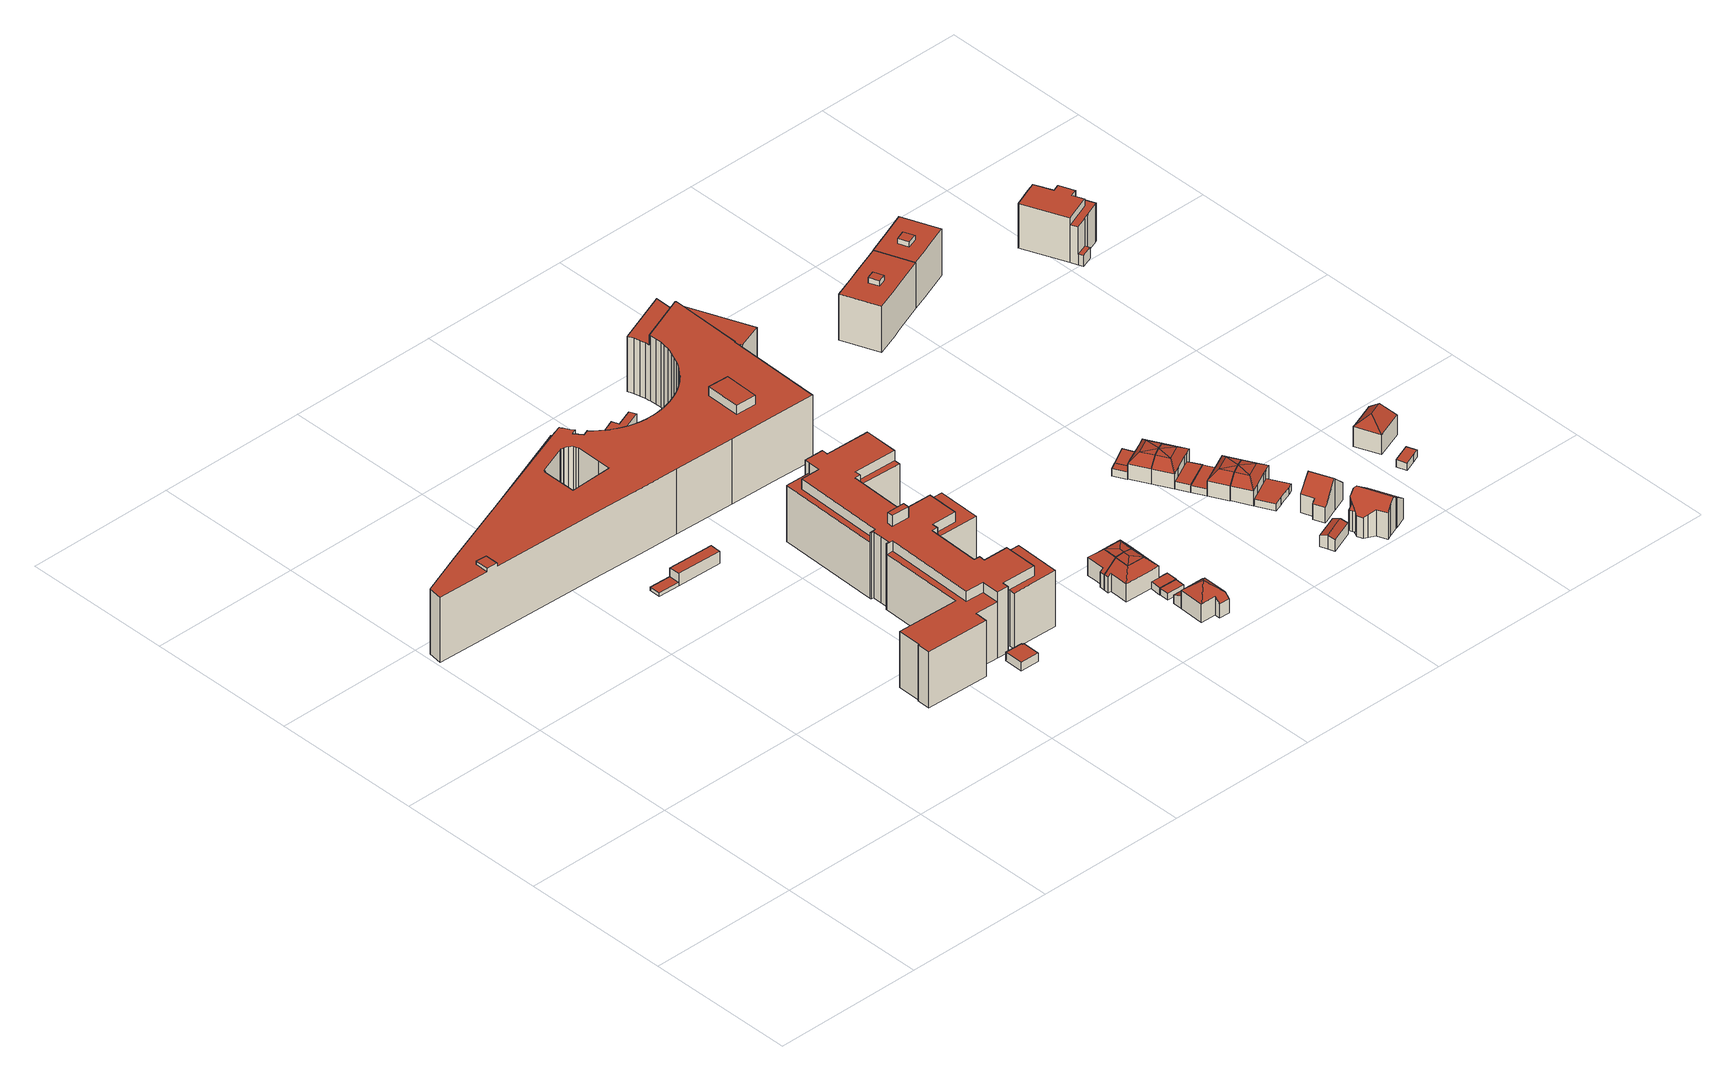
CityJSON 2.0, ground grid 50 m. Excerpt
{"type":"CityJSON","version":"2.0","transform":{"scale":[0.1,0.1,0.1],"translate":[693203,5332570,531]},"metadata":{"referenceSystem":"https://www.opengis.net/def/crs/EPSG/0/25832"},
"CityObjects":{
"building1":{"type":"Building","attributes":{"Gemeindeschluessel":"09162000","HoeheDach":"536.700","HoeheGrund":"532.480","Methode":"2000","NiedrigsteTraufeDesGebaeudes":"533.700","Geometrietyp2DReferenz":"3000","function":"31001_2000","roofType":"1000","measuredHeight":4.22,"storeysAboveGround":1},"geometry":[{"type":"MultiSurface","lod":"2","boundaries":[[[0,1,2,3]],[[4,0,3,5,6,7]],[[1,8,9,10]],[[7,11,12,4]],[[4,12,8,1,0]],[[6,10,9,11,7]],[[12,11,9,8]],[[5,13,10,6]],[[1,10,13,2]],[[3,2,13,5]]],"semantics":{"surfaces":[{"type":"WallSurface"},{"type":"GroundSurface"},{"type":"RoofSurface"}],"values":[0,1,0,0,0,0,2,0,2,0]}}]},
"building2":{"type":"Building","attributes":{"Gemeindeschluessel":"09162000","HoeheDach":"535.459","HoeheGrund":"532.620","Methode":"1000","NiedrigsteTraufeDesGebaeudes":"535.459","Geometrietyp2DReferenz":"3000","function":"31001_2000","roofType":"1000","measuredHeight":2.84,"storeysAboveGround":1},"geometry":[{"type":"MultiSurface","lod":"2","boundaries":[[[14,15,16,17,18,19]],[[15,20,21,16]],[[19,22,23,14]],[[17,24,25,18]],[[14,23,20,15]],[[18,25,22,19]],[[22,25,24,21,20,23]],[[16,21,24,17]]],"semantics":{"surfaces":[{"type":"GroundSurface"},{"type":"WallSurface"},{"type":"RoofSurface"}],"values":[0,1,1,1,1,1,2,1]}}]},
"building3":{"type":"Building","attributes":{"Gemeindeschluessel":"09162000","HoeheDach":"558.116","HoeheGrund":"532.333","Methode":"2000","NiedrigsteTraufeDesGebaeudes":"532.760","Geometrietyp2DReferenz":"3000","function":"31001_9998","roofType":"1000","measuredHeight":25.78,"storeysAboveGround":6},"geometry":[{"type":"MultiSurface","lod":"2","boundaries":[[[26,27,28,29]],[[30,31,32,33]],[[34,35,36,37,38,39,40,41]],[[42,43,44,45]],[[46,47,48,49]],[[50,51,52,53]],[[54,55,56,57,58]],[[59,60,61,62]],[[31,63,64,65,66,67,68,32]],[[69,70,71,72,73,74]],[[75,76,77,78]],[[79,80,81,82]],[[83,84,85,86]],[[87,88,89,90]],[[91,92,93,94,95,96,97]],[[93,92,98,99]],[[100,101,102,103]],[[50,53,104]],[[105,106,107,108]],[[109,110,111,112]],[[113,45,44,114]],[[49,48,115,116]],[[117,118,119,120]],[[121,122,123,124]],[[125,126,60,59]],[[97,127,128,129,130,131,91]],[[132,133,47,46]],[[53,52,134,104]],[[82,81,135,136]],[[137,138,56,55]],[[139,140,80,79]],[[141,142,143,94,93,99]],[[144,145,76,75]],[[146,147,110,109]],[[90,89,148,149]],[[150,151,101,100]],[[112,111,152,153]],[[154,155,156,157]],[[108,107,151,150]],[[41,40,158,159]],[[114,44,43,160]],[[161,162,84,83]],[[163,164,155,154]],[[165,166,167,168,130,129,169]],[[170,42,45,113]],[[171,172,106,105]],[[168,173,131,130]],[[162,161,54,58,174,175,176]],[[28,27,87,90,149]],[[33,32,68,177]],[[177,68,67,178]],[[179,180,147,146]],[[156,155,164,181]],[[182,183,184,185,66,65,186]],[[187,188,140,139]],[[36,189,190,191,192,37]],[[193,194,122,121]],[[153,152,194,193]],[[78,77,126,125]],[[195,163,154,157,196,197,158,40,39,38,37,192,191,98,92,91,131,173,123,122,194,152,111,110,147,180,198,199,200,201,61,60,126,77,76,145,115,48,47,133,102,101,151,107,106,172,119,118,202,135,81,80,140,188,203,182,186,204,205,206,207,208,209],[84,162,176,210,134,52,51,211,212,73,72,71,148,89,88,56,138,85],[114,160,170,113]],[[213,74,73,212,211,214]],[[208,207,206,31,30,215,216]],[[217,142,141,218]],[[219,29,28,149,148,71,70]],[[31,206,205,63]],[[217,218,220,190,189,36,35,34,41,159,221,222,223,224,225,216,215,30,33,177,178,185,184,183,226,187,139,79,82,136,227,117,120,171,105,108,150,100,103,132,46,49,116,144,75,78,125,59,62,228,229,230,231,179,146,109,112,153,193,121,124,232,233,234,235,236,128,127,97,96,95,237],[29,219,70,69,74,213,214,238,239,240,175,174,58,57,241,26]],[[205,204,186,65,64,63]],[[175,240,239,104,134,210,176]],[[160,43,42,170]],[[178,67,66,185]],[[95,94,143,237]],[[239,238,214,211,51,50,104]],[[120,119,172,171]],[[116,115,145,144]],[[232,124,123,173,168,167,233]],[[136,135,202,227]],[[228,201,200,229]],[[236,169,129,128]],[[183,182,203,226]],[[230,199,198,231]],[[56,88,87,27,26,241,57]],[[103,102,133,132]],[[137,55,54,161,83,86]],[[235,165,169,236]],[[227,202,118,117]],[[224,223,222,221,159,158,197,196,157,156,181,195,209,225]],[[195,181,164,163]],[[231,198,180,179]],[[62,61,201,228]],[[237,143,142,217]],[[234,166,165,235]],[[233,167,166,234]],[[190,220,218,141,99,98,191]],[[229,200,199,230]],[[86,85,138,137]],[[226,203,188,187]],[[225,209,208,216]]],"semantics":{"surfaces":[{"type":"WallSurface"},{"type":"RoofSurface"},{"type":"GroundSurface"}],"values":[0,0,0,1,0,0,0,0,1,0,0,0,0,0,0,0,0,1,0,0,0,0,0,0,0,0,0,0,0,0,0,1,0,0,0,0,0,0,0,0,0,0,0,1,0,0,0,0,1,0,0,0,1,0,0,0,0,0,0,1,0,0,0,0,0,2,0,0,0,0,0,0,0,0,0,0,0,0,0,0,0,0,1,0,0,0,0,0,0,0,0,0,0,0,0,0,0]}}]},
"building4":{"type":"Building","attributes":{"Gemeindeschluessel":"09162000","HoeheDach":"558.900","HoeheGrund":"532.182","Methode":"2000","NiedrigsteTraufeDesGebaeudes":"551.700","Geometrietyp2DReferenz":"3000","function":"31001_2000","roofType":"1000","measuredHeight":26.72,"storeysAboveGround":7},"geometry":[{"type":"MultiSurface","lod":"2","boundaries":[[[242,243,244,245]],[[246,247,248,249,250,251,252,253,254,255]],[[256,257,258,259]],[[260,246,255,261]],[[262,263,264,265,266]],[[253,267,268,254]],[[269,270,271,272]],[[251,273,274,252]],[[275,276,277,278]],[[279,245,280,281]],[[282,283,284,285]],[[277,276,286,287]],[[288,289,290,291]],[[292,287,286,293]],[[245,294,295,296]],[[280,245,296,297]],[[298,299,300,301]],[[250,302,273,251]],[[280,303,304,305]],[[306,307,308,309]],[[291,290,310,311]],[[259,258,299,298]],[[312,313,314,315]],[[316,242,245,279]],[[317,318,316,279,281,319,320,321,322,323,324,325,260,261,326,327,328,329,330,331,332,333,312,315,288,291,311,334,335,262,266,336,337,338,339,340,341]],[[254,268,342,255]],[[296,295,343,297]],[[305,304,257,256]],[[272,344,345,269]],[[346,347,348,349]],[[350,351,280,305,256,259,298,301]],[[261,255,342,352,326]],[[331,353,354,332]],[[293,286,276,275]],[[335,355,263,262]],[[243,356,357,244]],[[326,352,358,359,327]],[[332,354,360,333]],[[252,274,267,253]],[[361,362,363,314]],[[325,247,246,260]],[[278,277,287,292]],[[349,348,302,250]],[[306,309,282,285,364,265]],[[328,365,366,329]],[[322,250,249,323]],[[323,249,248,324]],[[315,314,363,289,288]],[[266,265,364,336]],[[327,359,365,328]],[[339,367,368,345,340]],[[329,366,369,330]],[[265,264,307,306]],[[362,370,371,358,352,342,268,267,274,273,302,348,347,300,299,258,257,304,303,343,295,294,357,356,271,270,368,367,372,284,283,308,307,264,263,355,373,310,290,289,363],[293,275,278,292]],[[310,373,355,335,334,311]],[[281,280,351,319]],[[301,300,347,346]],[[337,285,284,372,338]],[[324,248,247,325]],[[341,344,272,317]],[[317,272,271,356,243,318]],[[321,301,250,322]],[[345,368,270,269]],[[374,371,370,375]],[[359,358,371,374]],[[318,243,242,316]],[[366,365,359,374,375,361,314,313,360,354,353,369]],[[297,343,303,280]],[[340,345,344,341]],[[250,301,346,349]],[[320,350,301,321]],[[333,360,313,312]],[[375,370,362,361]],[[309,308,283,282]],[[244,357,294,245]],[[336,364,285,337]],[[338,372,367,339]],[[319,351,350,320]],[[330,369,353,331]]],"semantics":{"surfaces":[{"type":"RoofSurface"},{"type":"WallSurface"},{"type":"GroundSurface"}],"values":[0,0,1,1,1,1,1,1,1,1,1,0,1,1,1,0,1,1,1,1,1,1,1,1,2,1,1,1,0,1,0,1,1,1,1,1,1,1,1,1,1,1,1,0,1,1,1,1,1,1,1,1,1,0,1,1,1,1,1,1,1,1,1,1,1,1,0,1,1,0,1,1,1,1,1,1,1,1,1]}}]},
"building5":{"type":"Building","attributes":{"Gemeindeschluessel":"09162000","HoeheDach":"536.000","HoeheGrund":"532.226","Methode":"2000","NiedrigsteTraufeDesGebaeudes":"536.000","Geometrietyp2DReferenz":"3000","function":"31001_2000","roofType":"1000","measuredHeight":3.77,"storeysAboveGround":1},"geometry":[{"type":"MultiSurface","lod":"2","boundaries":[[[376,377,378,379,380,381,382]],[[383,384,385,386,387,388,389]],[[385,380,379,386]],[[384,381,380,385]],[[387,378,377,388]],[[388,377,376,389]],[[389,376,382,383]],[[383,382,381,384]],[[386,379,378,387]]],"semantics":{"surfaces":[{"type":"RoofSurface"},{"type":"GroundSurface"},{"type":"WallSurface"}],"values":[0,1,2,2,2,2,2,2,2]}}]},
"building6":{"type":"Building","attributes":{"Gemeindeschluessel":"09162000","HoeheDach":"542.324","HoeheGrund":"532.620","Methode":"2000","NiedrigsteTraufeDesGebaeudes":"538.017","Geometrietyp2DReferenz":"3000","function":"31001_1000","roofType":"3200","measuredHeight":9.7,"storeysAboveGround":3},"geometry":[{"type":"MultiSurface","lod":"2","boundaries":[[[390,391,392,393]],[[394,395,396,397,391,390]],[[398,399,400,401]],[[402,403,404,405,406,407]],[[408,409,410,411]],[[412,401,400,410,409,413,405,404,414,415,416,417,393,392]],[[397,396,418,419,398,401,412,392,391]],[[413,409,408,420]],[[419,418,396,395,421,422]],[[411,410,400,399]],[[408,411,399]],[[406,405,413,420]],[[407,406,420]],[[423,424,407,420,398,419]],[[420,408,399,398]],[[425,426,402,407,424,423,419,422]],[[403,402,426,425,422,421,395,394,390,393,417,416,415,414,404]]],"semantics":{"surfaces":[{"type":"WallSurface"},{"type":"RoofSurface"},{"type":"GroundSurface"}],"values":[0,0,0,0,1,0,1,0,0,1,1,1,1,1,0,0,2]}}]},
"building7":{"type":"Building","attributes":{"Gemeindeschluessel":"09162000","HoeheDach":"542.560","HoeheGrund":"532.640","Methode":"2000","NiedrigsteTraufeDesGebaeudes":"537.449","Geometrietyp2DReferenz":"3000","function":"31001_1000","roofType":"3500","measuredHeight":9.92,"storeysAboveGround":2},"geometry":[{"type":"MultiSurface","lod":"2","boundaries":[[[427,428,429,430,431,432]],[[433,434,435,436]],[[437,438,439,440]],[[441,439,435,434,442]],[[443,444,442,445]],[[446,440,439,441]],[[436,435,439,438]],[[437,447,448,432,431,430,449,443,445,433,436,438]],[[448,450,427,432]],[[450,448,447,437,440,446]],[[434,433,445,442]],[[451,441,442,444]],[[429,428,427,450,446,441,451]],[[449,430,429,451,444,443]]],"semantics":{"surfaces":[{"type":"WallSurface"},{"type":"RoofSurface"},{"type":"GroundSurface"}],"values":[0,0,0,1,0,1,0,2,0,0,0,1,1,0]}}]},
"building8":{"type":"Building","attributes":{"Gemeindeschluessel":"09162000","HoeheDach":"542.278","HoeheGrund":"532.660","Methode":"2000","NiedrigsteTraufeDesGebaeudes":"538.006","Geometrietyp2DReferenz":"3000","function":"31001_1000","roofType":"2100","measuredHeight":9.62,"storeysAboveGround":3},"geometry":[{"type":"MultiSurface","lod":"2","boundaries":[[[452,453,454,455,456,457]],[[410,458,459,460]],[[412,401,461,454,453,452,462,392]],[[458,463,459]],[[464,392,462,465]],[[401,460,459,461]],[[405,466,467,468,413]],[[452,457,465,462]],[[469,470,467,471,472,473,455,454]],[[461,459,463,468]],[[461,468,467,470,469,454]],[[468,463,474,413]],[[474,463,458,410]],[[475,476,471,467,466,405]],[[476,475,477,478,479,480,464,465,457,456,455,473,472,471]],[[480,479,478,477,475,405,413,474,410,460,401,412,392,464]]],"semantics":{"surfaces":[{"type":"WallSurface"},{"type":"RoofSurface"},{"type":"GroundSurface"}],"values":[0,1,1,1,0,0,1,0,0,0,1,0,1,0,2,0]}}]},
"building9":{"type":"Building","attributes":{"Gemeindeschluessel":"09162000","HoeheDach":"536.888","HoeheGrund":"532.530","Methode":"2000","NiedrigsteTraufeDesGebaeudes":"535.481","Geometrietyp2DReferenz":"3000","function":"31001_2000","roofType":"2100","measuredHeight":4.36},"geometry":[{"type":"MultiSurface","lod":"2","boundaries":[[[481,482,483,484]],[[484,483,485,486]],[[487,481,484,486]],[[487,486,485,488]],[[487,488,482,481]],[[482,488,485,483]]],"semantics":{"surfaces":[{"type":"RoofSurface"},{"type":"WallSurface"},{"type":"GroundSurface"}],"values":[0,1,1,2,1,1]}}]},
"building10":{"type":"Building","attributes":{"Gemeindeschluessel":"09162000","HoeheDach":"534.924","HoeheGrund":"532.557","Methode":"2000","NiedrigsteTraufeDesGebaeudes":"534.924","Geometrietyp2DReferenz":"3000","function":"31001_2000","roofType":"1000","measuredHeight":2.37,"storeysAboveGround":1},"geometry":[{"type":"MultiSurface","lod":"2","boundaries":[[[489,490,491,492]],[[491,493,494,492]],[[494,493,495,496]],[[490,495,493,491]],[[489,496,495,490]],[[492,494,496,489]]],"semantics":{"surfaces":[{"type":"GroundSurface"},{"type":"WallSurface"},{"type":"RoofSurface"}],"values":[0,1,2,1,1,1]}}]},
"building11":{"type":"Building","attributes":{"Gemeindeschluessel":"09162000","HoeheDach":"534.990","HoeheGrund":"532.638","Methode":"2000","NiedrigsteTraufeDesGebaeudes":"534.990","Geometrietyp2DReferenz":"3000","function":"31001_2000","roofType":"1000","measuredHeight":2.35,"storeysAboveGround":1},"geometry":[{"type":"MultiSurface","lod":"2","boundaries":[[[426,497,498,499]],[[500,501,497,426]],[[502,498,497,501]],[[500,426,499,503]],[[503,502,501,500]],[[499,498,502,503]]],"semantics":{"surfaces":[{"type":"WallSurface"},{"type":"RoofSurface"},{"type":"GroundSurface"}],"values":[0,0,1,2,0,0]}}]},
"building12":{"type":"Building","attributes":{"Gemeindeschluessel":"09162000","HoeheDach":"534.900","HoeheGrund":"532.340","Methode":"2000","NiedrigsteTraufeDesGebaeudes":"534.900","Geometrietyp2DReferenz":"3000","function":"51009_1610","roofType":"1000","measuredHeight":2.56},"geometry":[{"type":"MultiSurface","lod":"2","boundaries":[[[504,505,506,507]],[[508,509,506,505]],[[510,509,508,511]],[[511,508,505,504]],[[504,507,510,511]],[[507,506,509,510]]],"semantics":{"surfaces":[{"type":"WallSurface"},{"type":"RoofSurface"},{"type":"GroundSurface"}],"values":[0,1,0,0,2,0]}}]},
"building13":{"type":"Building","attributes":{"Gemeindeschluessel":"09162000","HoeheDach":"537.220","HoeheGrund":"532.530","Methode":"2000","NiedrigsteTraufeDesGebaeudes":"536.436","Geometrietyp2DReferenz":"3000","function":"31001_2000","roofType":"3100","measuredHeight":4.69},"geometry":[{"type":"MultiSurface","lod":"2","boundaries":[[[512,513,514,515]],[[516,512,515,517]],[[513,518,519,520,521,514]],[[522,523,512,516]],[[522,516,517,521,520,519,524]],[[524,525,523,522]],[[519,518,525,524]],[[523,525,518,513,512]],[[517,515,514,521]]],"semantics":{"surfaces":[{"type":"RoofSurface"},{"type":"WallSurface"},{"type":"GroundSurface"}],"values":[0,1,1,1,2,1,1,0,1]}}]},
"building14":{"type":"Building","attributes":{"Gemeindeschluessel":"09162000","HoeheDach":"534.882","HoeheGrund":"532.330","Methode":"1000","NiedrigsteTraufeDesGebaeudes":"534.882","Geometrietyp2DReferenz":"3000","function":"31001_2000","roofType":"1000","measuredHeight":2.55},"geometry":[{"type":"MultiSurface","lod":"2","boundaries":[[[526,527,528,529,530,531]],[[510,509,506,507]],[[509,532,527,526,531,506]],[[507,506,531,530]],[[533,510,507,530,529,528]],[[510,533,528,527,532,509]]],"semantics":{"surfaces":[{"type":"WallSurface"},{"type":"RoofSurface"},{"type":"GroundSurface"}],"values":[0,0,1,0,2,0]}}]},
"building15":{"type":"Building","attributes":{"Gemeindeschluessel":"09162000","HoeheDach":"540.450","HoeheGrund":"532.430","Methode":"2000","NiedrigsteTraufeDesGebaeudes":"537.678","Geometrietyp2DReferenz":"3000","function":"31001_1000","roofType":"3400","measuredHeight":8.02,"storeysAboveGround":2},"geometry":[{"type":"MultiSurface","lod":"2","boundaries":[[[534,535,536,537]],[[538,539,540,541]],[[542,543,544,540,539,545]],[[546,547,545,548]],[[549,550,543,542]],[[551,543,550]],[[546,552,553,554,555,537,536,551,550,549,556,547]],[[540,544,535,534,557,541]],[[555,554,553,552,546,548,538,541,557,534,537]],[[556,549,542]],[[551,536,535,544,543]],[[545,539,538,548]],[[547,556,542,545]]],"semantics":{"surfaces":[{"type":"WallSurface"},{"type":"RoofSurface"},{"type":"GroundSurface"}],"values":[0,0,1,0,1,1,0,0,2,1,1,0,1]}}]},
"building16":{"type":"Building","attributes":{"Gemeindeschluessel":"09162000","HoeheDach":"540.460","HoeheGrund":"532.390","Methode":"2000","NiedrigsteTraufeDesGebaeudes":"537.672","Geometrietyp2DReferenz":"3000","function":"31001_1000","roofType":"3400","measuredHeight":8.07,"storeysAboveGround":2},"geometry":[{"type":"MultiSurface","lod":"2","boundaries":[[[558,559,536,560]],[[561,562,563,564]],[[565,566,559,567]],[[537,536,559,566]],[[568,569,556,547]],[[570,568,547,546]],[[569,571,549,556]],[[547,556,549,572,560,536,537,573,574,553,552,546]],[[563,562,567,559,558,569,568]],[[558,571,569]],[[565,561,564,570,546,552,553,574,573,537,566]],[[565,567,562,561]],[[571,572,549]],[[558,560,572,571]],[[570,564,563,568]]],"semantics":{"surfaces":[{"type":"RoofSurface"},{"type":"WallSurface"},{"type":"GroundSurface"}],"values":[0,1,1,1,0,1,0,1,0,0,2,1,0,0,1]}}]},
"building17":{"type":"Building","attributes":{"Gemeindeschluessel":"09162000","HoeheDach":"534.959","HoeheGrund":"532.370","Methode":"1000","NiedrigsteTraufeDesGebaeudes":"534.959","Geometrietyp2DReferenz":"3000","function":"31001_2000","roofType":"1000","measuredHeight":2.59},"geometry":[{"type":"MultiSurface","lod":"2","boundaries":[[[565,575,576,577]],[[570,578,579,564]],[[564,579,580,561]],[[581,582,583,576,575,580,579,578]],[[570,564,561,565,577,584,585,586]],[[586,581,578,570]],[[577,576,583,584]],[[584,583,582,585]],[[585,582,581,586]],[[561,580,575,565]]],"semantics":{"surfaces":[{"type":"WallSurface"},{"type":"RoofSurface"},{"type":"GroundSurface"}],"values":[0,0,0,1,2,0,0,0,0,0]}}]},
"building18":{"type":"Building","attributes":{"Gemeindeschluessel":"09162000","HoeheDach":"534.938","HoeheGrund":"532.370","Methode":"1000","NiedrigsteTraufeDesGebaeudes":"534.938","Geometrietyp2DReferenz":"3000","function":"31001_2000","roofType":"1000","measuredHeight":2.57},"geometry":[{"type":"MultiSurface","lod":"2","boundaries":[[[587,588,589,590,591,592,593,594]],[[592,591,577,584]],[[595,596,588,587]],[[597,598,590,589]],[[595,587,594,586]],[[596,597,589,588]],[[594,593,585,586]],[[597,596,595,586,585,584,577,598]],[[593,592,584,585]],[[590,598,577,591]]],"semantics":{"surfaces":[{"type":"RoofSurface"},{"type":"WallSurface"},{"type":"GroundSurface"}],"values":[0,1,1,1,1,1,1,2,1,1]}}]},
"building19":{"type":"Building","attributes":{"Gemeindeschluessel":"09162000","HoeheDach":"541.154","HoeheGrund":"532.570","Methode":"2000","NiedrigsteTraufeDesGebaeudes":"539.834","Geometrietyp2DReferenz":"3000","function":"51009_1610","roofType":"2100","measuredHeight":8.58},"geometry":[{"type":"MultiSurface","lod":"2","boundaries":[[[599,600,601,602]],[[603,604,605,606]],[[607,608,600,599]],[[602,601,604,603]],[[606,605,609,610]],[[610,609,608,607]],[[608,609,605,604,601,600]],[[599,602,603,606,610,607]]],"semantics":{"surfaces":[{"type":"WallSurface"},{"type":"RoofSurface"},{"type":"GroundSurface"}],"values":[0,0,0,0,0,0,1,2]}}]},
"building20":{"type":"Building","attributes":{"Gemeindeschluessel":"09162000","HoeheDach":"540.445","HoeheGrund":"532.440","Methode":"2000","NiedrigsteTraufeDesGebaeudes":"537.678","Geometrietyp2DReferenz":"3000","function":"31001_9998","roofType":"3400","measuredHeight":8.01,"storeysAboveGround":2},"geometry":[{"type":"MultiSurface","lod":"2","boundaries":[[[611,612,613,614]],[[615,616,617,618,619,595,596,597,598,620,621]],[[619,618,617,616,615,621,612,611,622,623,624,625]],[[619,625,626,595]],[[625,624,627,626]],[[620,613,612,621]],[[597,628,629,598]],[[624,623,627]],[[627,614,613,629,628,630,626]],[[596,630,628,597]],[[623,622,614,627]],[[626,630,596,595]],[[611,614,622]],[[629,613,620,598]]],"semantics":{"surfaces":[{"type":"RoofSurface"},{"type":"GroundSurface"},{"type":"WallSurface"}],"values":[0,1,2,2,0,2,2,0,0,2,0,2,0,2]}}]},
"building21":{"type":"Building","attributes":{"Gemeindeschluessel":"09162000","HoeheDach":"540.460","HoeheGrund":"532.460","Methode":"2000","NiedrigsteTraufeDesGebaeudes":"537.695","Geometrietyp2DReferenz":"3000","function":"31001_1000","roofType":"3400","measuredHeight":8,"storeysAboveGround":2},"geometry":[{"type":"MultiSurface","lod":"2","boundaries":[[[631,632,633,634]],[[635,634,623,624]],[[634,633,623]],[[636,635,624,625]],[[637,638,639,640,631,635,636]],[[641,636,625,642]],[[643,612,640,644]],[[625,624,623,633,632,612,643,645,646,647,648,642]],[[649,644,640,639]],[[649,639,638,650]],[[641,651,637,636]],[[631,634,635]],[[631,640,612,632]],[[650,638,637,651]],[[649,650,651,641,642,648,647,646,645,643,644]]],"semantics":{"surfaces":[{"type":"RoofSurface"},{"type":"WallSurface"},{"type":"GroundSurface"}],"values":[0,0,0,0,0,1,1,1,1,1,1,0,0,1,2]}}]},
"building22":{"type":"Building","attributes":{"Gemeindeschluessel":"09162000","HoeheDach":"534.899","HoeheGrund":"532.390","Methode":"1000","NiedrigsteTraufeDesGebaeudes":"534.899","Geometrietyp2DReferenz":"3000","function":"31001_2000","roofType":"1000","measuredHeight":2.51},"geometry":[{"type":"MultiSurface","lod":"2","boundaries":[[[652,653,654,655,656,657,658,659,660,661]],[[662,661,660,663]],[[664,652,661,662]],[[665,659,658,666]],[[667,668,669,664,662,663,665,666,670,671]],[[671,656,655,667]],[[663,660,659,665]],[[669,653,652,664]],[[669,668,667,655,654,653]],[[657,656,671,670,666,658]]],"semantics":{"surfaces":[{"type":"RoofSurface"},{"type":"WallSurface"},{"type":"GroundSurface"}],"values":[0,1,1,1,2,1,1,1,1,1]}}]},
"building23":{"type":"Building","attributes":{"Gemeindeschluessel":"09162000","HoeheDach":"543.670","HoeheGrund":"532.470","Methode":"2000","NiedrigsteTraufeDesGebaeudes":"537.878","Geometrietyp2DReferenz":"3000","function":"31001_1000","roofType":"3100","measuredHeight":11.2,"storeysAboveGround":2},"geometry":[{"type":"MultiSurface","lod":"2","boundaries":[[[672,673,674,675]],[[676,677,678,679]],[[680,681,682,683]],[[677,684,685,686,674,673,687,678]],[[688,689,690,691]],[[691,690,681,680]],[[678,687,673,672,692,679]],[[674,686,689,688,693,675]],[[685,682,681,690,689,686]],[[676,694,695,683,682,685,684,677]],[[683,695,694,676,679,692,672,675,693,688,691,680]]],"semantics":{"surfaces":[{"type":"WallSurface"},{"type":"RoofSurface"},{"type":"GroundSurface"}],"values":[0,0,0,1,0,0,0,0,1,0,2]}}]},
"building24":{"type":"Building","attributes":{"Gemeindeschluessel":"09162000","HoeheDach":"544.240","HoeheGrund":"532.068","Methode":"2000","NiedrigsteTraufeDesGebaeudes":"539.160","Geometrietyp2DReferenz":"3000","function":"31001_1000","roofType":"3100","measuredHeight":12.17,"storeysAboveGround":2},"geometry":[{"type":"MultiSurface","lod":"2","boundaries":[[[696,697,698,699]],[[699,698,700,701]],[[702,700,698,697,703,704,705,706,707,708,709,710,711]],[[712,707,706,713]],[[714,715,704,703,716]],[[717,718,719,720]],[[721,722,723,724]],[[720,719,722,721]],[[725,711,710,726]],[[727,702,711,725]],[[728,708,707,712]],[[716,703,697,696]],[[726,710,709,729]],[[724,723,730,731]],[[701,700,702,727]],[[713,717,720,721,724,731,714,716,696,699,701,727,725,726,729,728,712]],[[704,715,730,723,722,719,718,705]],[[731,730,715,714]],[[729,709,708,728]],[[713,706,705,718,717]]],"semantics":{"surfaces":[{"type":"WallSurface"},{"type":"RoofSurface"},{"type":"GroundSurface"}],"values":[0,0,1,0,0,0,0,0,0,0,0,0,0,0,0,2,1,0,0,0]}}]},
"building25":{"type":"Building","attributes":{"Gemeindeschluessel":"09162000","HoeheDach":"549.890","HoeheGrund":"532.080","Methode":"2000","NiedrigsteTraufeDesGebaeudes":"548.090","Geometrietyp2DReferenz":"3000","function":"31001_1000","roofType":"1000","measuredHeight":17.81,"storeysAboveGround":5},"geometry":[{"type":"MultiSurface","lod":"2","boundaries":[[[732,733,734,735]],[[736,737,738,739,740,741,742,743]],[[744,734,733,745]],[[740,739,746,747]],[[745,733,732,748]],[[749,750,751,743,742,741,740,747,752]],[[751,750,749,752,753,754,755,756]],[[756,755,754,753,746,739,738,737,736],[744,745,748,757]],[[748,732,735,757]],[[751,756,736,743]],[[747,746,753,752]],[[757,735,734,744]]],"semantics":{"surfaces":[{"type":"RoofSurface"},{"type":"WallSurface"},{"type":"GroundSurface"}],"values":[0,1,1,1,1,2,1,0,1,1,1,1]}}]},
"building26":{"type":"Building","attributes":{"Gemeindeschluessel":"09162000","HoeheDach":"535.249","HoeheGrund":"532.670","Methode":"1000","NiedrigsteTraufeDesGebaeudes":"535.249","Geometrietyp2DReferenz":"3000","function":"51009_1610","roofType":"1000","measuredHeight":2.58},"geometry":[{"type":"MultiSurface","lod":"2","boundaries":[[[758,759,760,761]],[[762,763,764,765]],[[766,767,759,758]],[[763,760,759,767,764]],[[761,760,763,762]],[[765,766,758,761,762]],[[765,764,767,766]]],"semantics":{"surfaces":[{"type":"WallSurface"},{"type":"RoofSurface"},{"type":"GroundSurface"}],"values":[0,0,0,1,0,2,0]}}]},
"building27":{"type":"Building","attributes":{"Gemeindeschluessel":"09162000","HoeheDach":"549.880","HoeheGrund":"532.060","Methode":"2000","NiedrigsteTraufeDesGebaeudes":"548.180","Geometrietyp2DReferenz":"3000","function":"31001_1000","roofType":"1000","measuredHeight":17.82,"storeysAboveGround":5},"geometry":[{"type":"MultiSurface","lod":"2","boundaries":[[[768,769,770,771]],[[769,772,773,770]],[[774,775,776,777,778,779,780,747]],[[781,782,752,747,780,779,778,783]],[[784,772,769,768]],[[771,770,773,785]],[[752,782,781,783,786,787,788,789]],[[752,789,774,747]],[[789,788,787,786,777,776,775,774],[785,784,768,771]],[[778,777,786,783]],[[785,773,772,784]]],"semantics":{"surfaces":[{"type":"WallSurface"},{"type":"RoofSurface"},{"type":"GroundSurface"}],"values":[0,1,0,2,0,0,0,0,1,0,0]}}]},
"building28":{"type":"Building","attributes":{"Gemeindeschluessel":"09162000","HoeheDach":"543.350","HoeheGrund":"532.240","Methode":"2000","NiedrigsteTraufeDesGebaeudes":"539.038","Geometrietyp2DReferenz":"3000","function":"31001_1000","roofType":"3200","measuredHeight":11.11,"storeysAboveGround":2},"geometry":[{"type":"MultiSurface","lod":"2","boundaries":[[[790,791,792,793,794]],[[795,796,797,798,793]],[[790,794,799,800,801,802]],[[794,793,798,799]],[[803,804,796,795,791]],[[805,800,799,798,797]],[[791,795,792]],[[804,805,797,796]],[[802,803,791,790]],[[793,792,795]],[[804,803,802,801,800,805]]],"semantics":{"surfaces":[{"type":"WallSurface"},{"type":"RoofSurface"},{"type":"GroundSurface"}],"values":[0,1,2,0,1,0,1,1,0,0,0]}}]},
"building29":{"type":"Building","attributes":{"Gemeindeschluessel":"09162000","HoeheDach":"547.000","HoeheGrund":"531.385","Methode":"2000","NiedrigsteTraufeDesGebaeudes":"535.300","Geometrietyp2DReferenz":"3000","function":"31001_1000","roofType":"1000","measuredHeight":15.62,"storeysAboveGround":5},"geometry":[{"type":"MultiSurface","lod":"2","boundaries":[[[806,807,808,809]],[[808,810,811,809]],[[812,813,814,815]],[[816,817,818,819]],[[819,818,820,821]],[[822,823,824,825]],[[816,825,824,826,827,817]],[[828,829,830,831]],[[832,807,806,833]],[[834,835,836,837]],[[827,826,838,839]],[[840,841,823,822]],[[832,842,843,810,808,807]],[[844,837,836,845,846]],[[846,845,813,812]],[[832,833,828,831,834,837,844,847,840,822,825,816,819,821,842]],[[812,815,848,846]],[[821,820,843,842]],[[849,850,838,826,824,823,841,814,813,845,836,835]],[[829,811,810,843,820,818,817,827,839,851,830]],[[839,838,850,851]],[[844,846,848,847]],[[828,833,806,809,811,829]],[[849,835,834,831,830]],[[840,847,848,815,814,841]],[[851,850,849,830]]],"semantics":{"surfaces":[{"type":"RoofSurface"},{"type":"WallSurface"},{"type":"GroundSurface"}],"values":[0,1,1,1,1,1,1,1,1,1,1,1,1,1,1,2,0,1,0,0,1,1,1,1,1,1]}}]}
},
"vertices":[
[720,1202,15],[720,1202,27],[648,1204,27],[648,1204,15],[873,1197,15],[649,1240,15],[721,1238,15],[874,1233,15],[720,1202,57],[721,1238,57],[721,1238,27],[874,1233,57],[873,1197,57],[649,1240,27],
[1140,270,16],[1142,333,16],[1201,331,16],[1201,327,16],[1205,327,16],[1204,268,16],[1142,333,45],[1201,331,45],[1204,268,45],[1140,270,45],[1201,327,45],[1205,327,45],
[748,1616,13],[748,1616,18],[746,1635,18],[746,1635,13],[157,1508,13],[157,1508,204],[151,1525,204],[151,1525,13],[1167,1368,13],[1236,1366,13],[1382,1361,13],[1382,1361,240],[1236,1366,240],[1167,1368,240],[1085,1370,240],[1085,1370,13],[1239,1440,271],[1242,1554,271],[1173,1557,271],[1170,1442,271],[1017,1600,13],[1017,1600,240],[1036,1602,240],[1036,1602,13],[716,1661,18],[716,1661,240],[710,1663,240],[710,1663,18],[610,1507,18],[747,1510,18],[747,1510,240],[747,1510,13],[610,1507,13],[1142,1646,13],[1142,1646,240],[1157,1658,240],[1157,1658,13],[607,1676,204],[749,1729,204],[774,1738,204],[771,1744,204],[764,1761,204],[757,1758,204],[738,1651,13],[742,1648,13],[742,1648,240],[738,1651,240],[732,1656,240],[732,1656,13],[1091,1618,13],[1091,1618,240],[1109,1626,240],[1109,1626,13],[802,1666,13],[802,1666,240],[820,1673,240],[820,1673,13],[606,1619,18],[606,1619,240],[605,1504,240],[605,1504,18],[747,1552,18],[747,1552,240],[748,1632,240],[748,1632,18],[1400,1928,240],[1402,1929,240],[1402,1929,206],[1428,1939,206],[1428,1939,13],[1402,1929,13],[1400,1928,13],[1394,1685,240],[1394,1685,206],[959,1601,13],[959,1601,240],[978,1599,240],[978,1599,13],[704,1660,18],[903,1617,13],[903,1617,240],[922,1610,240],[922,1610,13],[1231,1769,13],[1231,1769,240],[1236,1787,240],[1236,1787,13],[1170,1442,240],[1173,1557,240],[1055,1606,240],[1055,1606,13],[857,1641,13],[857,1641,240],[871,1632,240],[871,1632,13],[1243,1845,13],[1243,1845,240],[1243,1864,240],[1243,1864,13],[1126,1635,13],[1126,1635,240],[1400,1931,13],[1402,2007,13],[1402,2007,206],[1400,1931,206],[1400,1931,240],[998,1599,13],[998,1599,240],[704,1660,240],[832,1661,240],[832,1661,13],[747,1508,18],[747,1508,240],[781,1691,13],[781,1691,240],[1426,1698,206],[1429,1690,206],[1512,1721,206],[1073,1611,13],[1073,1611,240],[1224,1751,13],[1224,1751,240],[745,1638,240],[745,1638,18],[940,1605,13],[940,1605,240],[1240,1806,240],[1240,1806,13],[216,1443,240],[216,1443,252],[215,1398,252],[215,1398,240],[879,1377,240],[879,1377,13],[1242,1554,240],[609,1620,18],[609,1620,240],[180,1445,240],[180,1445,252],[1232,1921,206],[1237,1902,206],[1241,1883,206],[1242,1869,206],[1225,1939,206],[1239,1440,240],[886,1625,13],[886,1625,240],[1242,1869,240],[609,1620,13],[609,1624,13],[609,1624,240],[757,1758,13],[764,1761,13],[1216,1733,13],[1216,1733,240],[178,1399,252],[779,1728,240],[779,1728,13],[774,1738,13],[771,1744,13],[774,1738,240],[798,1698,13],[798,1698,240],[1388,1550,13],[1392,1685,13],[1392,1685,240],[1388,1550,240],[1243,1825,13],[1243,1825,240],[178,1399,240],[603,1386,240],[745,1381,240],[1207,1716,240],[1196,1700,240],[1184,1685,240],[1171,1671,240],[844,1651,240],[788,1712,240],[749,1729,240],[607,1676,240],[157,1508,240],[156,1508,240],[12,1452,240],[5,1404,240],[696,1657,240],[719,1661,240],[727,1658,240],[727,1658,13],[719,1661,13],[156,1508,13],[12,1452,13],[1429,1690,13],[1426,1698,13],[745,1638,13],[1394,1685,13],[745,1381,13],[603,1386,13],[215,1398,13],[178,1399,13],[5,1404,13],[788,1712,13],[844,1651,13],[1171,1671,13],[1184,1685,13],[1196,1700,13],[1207,1716,13],[1242,1869,13],[1241,1883,13],[1237,1902,13],[1232,1921,13],[1225,1939,13],[1512,1721,13],[716,1661,13],[704,1660,13],[696,1657,13],[747,1552,13],
[1371,1001,207],[1371,1021,207],[1227,1026,207],[1227,1006,207],[1198,377,207],[1197,358,207],[1350,354,207],[1355,506,207],[1211,511,207],[1210,491,207],[1294,489,207],[1291,376,207],[1175,379,207],[1175,377,207],[1304,808,207],[1304,808,242],[1301,704,242],[1301,704,207],[1198,377,12],[1175,377,12],[1067,795,12],[1067,795,242],[1067,799,242],[1067,799,207],[1067,799,12],[1291,376,242],[1175,379,242],[1226,1139,207],[1226,1139,242],[1375,1134,242],[1375,1134,207],[1210,491,242],[1294,489,242],[1192,795,242],[1192,795,279],[1191,775,279],[1191,775,242],[1227,1006,12],[1221,830,207],[1221,830,12],[1160,1103,207],[1160,1103,242],[1162,1143,242],[1162,1143,207],[1131,796,279],[1130,777,279],[1065,732,12],[1065,732,242],[1074,731,242],[1074,731,12],[1130,777,242],[1131,796,242],[1227,1006,242],[1207,1006,242],[1207,1006,207],[1201,831,207],[1217,706,207],[1217,706,242],[1217,686,242],[1217,686,207],[1211,511,242],[1221,830,242],[1220,810,242],[1220,810,207],[1087,799,207],[1087,799,242],[1097,1104,242],[1097,1104,207],[1075,763,242],[1075,763,12],[1056,444,12],[1056,444,207],[1065,727,207],[1065,727,12],[1371,1001,12],[1375,1134,12],[1371,1021,12],[1365,826,12],[1361,682,12],[1217,686,12],[1211,511,12],[1355,506,12],[1350,354,12],[1197,358,12],[1175,359,12],[1137,360,12],[1058,363,12],[1056,321,12],[842,327,12],[843,370,12],[847,370,12],[849,450,12],[1076,778,12],[1076,794,12],[1078,1145,12],[1162,1143,12],[1163,1143,12],[1163,1161,12],[1227,1159,12],[1375,1154,12],[1175,377,242],[1201,831,242],[1375,1154,207],[1227,1159,207],[1197,687,207],[1197,687,242],[1191,512,242],[1191,512,207],[1361,682,207],[1365,826,207],[1175,359,242],[843,370,207],[847,370,207],[1076,794,242],[1371,1021,242],[1227,1026,242],[1137,360,242],[1137,360,207],[849,450,207],[1085,727,207],[1085,727,242],[1065,727,242],[1078,1145,207],[1058,363,207],[1056,321,207],[1163,1161,242],[1227,1159,242],[842,327,207],[1075,421,242],[1138,419,242],[1163,1143,242],[1076,778,242],[1138,419,207],[1075,421,207],
[1019,1791,50],[1027,1769,50],[1141,1813,50],[1132,1835,50],[1075,1813,50],[1066,1836,50],[1010,1814,50],[1010,1814,12],[1066,1836,12],[1075,1813,12],[1132,1835,12],[1141,1813,12],[1027,1769,12],[1019,1791,12],
[1558,360,16],[1558,360,70],[1559,377,70],[1559,377,16],[1567,360,16],[1568,360,16],[1568,360,79],[1567,360,79],[1598,324,108],[1598,324,109],[1600,375,109],[1600,375,108],[1686,292,16],[1687,321,16],[1689,372,16],[1689,372,79],[1687,321,79],[1686,292,80],[1658,322,109],[1660,373,109],[1630,374,113],[1629,353,113],[1568,376,79],[1660,373,108],[1660,373,16],[1630,374,16],[1600,375,16],[1568,376,16],[1567,325,79],[1566,296,79],[1658,322,108],[1567,325,16],[1566,296,16],[1597,295,79],[1657,293,79],[1597,295,16],[1657,293,16],
[1703,66,64],[1703,82,79],[1703,84,80],[1703,84,16],[1703,82,16],[1703,66,16],[1656,170,16],[1656,170,79],[1735,168,79],[1735,168,16],[1739,83,16],[1742,167,16],[1742,167,79],[1739,83,79],[1697,126,116],[1655,170,79],[1652,86,16],[1652,86,79],[1655,170,16],[1739,81,79],[1739,81,16],[1738,64,16],[1653,86,16],[1738,64,64],[1653,86,80],
[1569,392,79],[1570,424,79],[1571,456,79],[1571,456,17],[1570,424,17],[1569,392,17],[1631,392,113],[1602,423,110],[1600,375,110],[1602,423,108],[1559,393,70],[1662,421,110],[1559,377,17],[1559,393,17],[1690,420,79],[1691,452,79],[1662,421,108],[1603,455,79],[1663,453,79],[1691,452,17],[1663,453,17],[1603,455,17],[1660,373,110],[1689,372,17],[1690,420,17],[1660,373,17],[1630,374,17],[1600,375,17],[1568,376,17],
[1735,168,59],[1736,199,45],[1657,202,45],[1656,170,59],[1657,202,15],[1656,170,15],[1735,168,15],[1736,199,15],
[1654,223,16],[1655,255,16],[1715,253,16],[1714,221,16],[1715,253,39],[1714,221,39],[1655,255,39],[1654,223,39],
[1657,293,40],[1716,291,40],[1716,291,16],[1655,256,16],[1655,256,40],[1715,254,40],[1715,254,16],
[1933,741,13],[1933,741,39],[1955,753,39],[1955,753,13],[1954,699,39],[1977,711,39],[1977,711,13],[1954,699,13],
[2135,88,62],[2214,120,62],[2205,142,54],[2126,111,54],[2135,88,15],[2126,111,15],[2214,119,62],[2214,119,15],[2214,120,15],[2205,142,15],[2143,66,15],[2143,66,54],[2223,98,15],[2223,98,54],
[2035,742,39],[2036,740,39],[2036,740,13],[2035,742,13],[2016,787,13],[2016,787,39],[2005,725,39],[2005,725,13],
[2062,753,14],[2062,753,67],[2093,692,67],[2093,692,14],[1977,711,14],[1977,711,67],[2036,740,67],[2036,740,14],[1994,693,91],[2043,718,91],[2061,753,67],[1954,699,67],[1985,638,14],[1985,638,67],[1954,699,14],[2038,665,95],[2040,666,95],[2064,678,91],[2014,653,14],[2038,665,14],[2040,666,14],[2064,678,14],[2014,653,91],[2061,753,14],
[2084,637,91],[2123,631,67],[2063,678,91],[2089,614,14],[2089,614,67],[2043,590,67],[2043,590,14],[2104,621,14],[2123,631,14],[2104,621,67],[2017,577,67],[2035,612,91],[2017,577,14],[2039,665,95],[2039,666,95],[2063,678,14],[2039,666,14],
[2104,621,40],[2126,580,40],[2126,580,14],[2017,577,40],[2043,590,40],[2089,614,40],[2038,535,40],[2064,548,40],[2112,573,40],[2112,573,14],[2064,548,14],[2038,535,14],
[2060,492,39],[2086,505,39],[2133,528,39],[2148,536,39],[2126,580,39],[2112,573,39],[2064,548,39],[2038,535,39],[2060,492,14],[2086,505,14],[2133,528,14],[2148,536,14],
[2234,107,16],[2234,107,88],[2243,110,95],[2243,110,16],[2252,114,16],[2252,114,102],[2247,102,95],[2247,102,16],[2238,98,16],[2238,98,88],[2242,90,88],[2242,90,16],
[2171,473,91],[2200,487,67],[2170,547,67],[2152,512,91],[2171,473,14],[2147,460,14],[2145,459,14],[2120,447,14],[2091,432,14],[2170,547,14],[2200,487,14],[2147,460,94],[2145,459,94],[2120,447,91],[2091,432,67],[2060,492,67],[2100,486,91],[2133,528,67],[2148,536,67],[2086,505,67],
[2192,432,91],[2172,473,91],[2146,460,94],[2146,459,95],[2140,406,91],[2122,370,67],[2146,382,67],[2196,408,67],[2210,415,67],[2232,426,67],[2122,370,15],[2091,432,15],[2200,487,15],[2232,426,15],[2172,473,15],[2146,460,15],[2145,459,15],[2120,447,15],[2210,415,15],[2196,408,15],[2146,382,15],
[2152,312,39],[2178,322,39],[2189,326,39],[2229,342,39],[2244,348,39],[2241,353,39],[2210,415,39],[2196,408,39],[2146,382,39],[2122,370,39],[2122,370,14],[2146,382,14],[2152,312,14],[2196,408,14],[2210,415,14],[2229,342,14],[2189,326,14],[2178,322,14],[2241,353,14],[2244,348,14],
[2209,218,15],[2209,218,80],[2194,259,80],[2194,259,15],[2212,179,15],[2212,179,69],[2198,214,69],[2198,214,15],[2318,220,15],[2318,220,77],[2272,202,123],[2272,202,15],[2219,181,76],[2268,201,127],[2239,276,127],[2205,217,76],[2243,277,15],[2243,277,123],[2289,295,76],[2289,295,15],[2205,217,15],[2239,276,15],[2219,181,15],[2268,201,15],
[2290,9,11],[2290,9,102],[2277,42,102],[2277,42,11],[2256,52,90],[2256,52,11],[2243,59,82],[2308,17,118],[2325,23,132],[2285,129,132],[2276,133,127],[2258,127,112],[2252,114,104],[2247,102,97],[2242,90,90],[2236,77,82],[2258,127,11],[2276,133,11],[2337,28,11],[2337,28,122],[2308,17,11],[2287,127,11],[2287,127,131],[2297,131,123],[2297,131,11],[2345,150,11],[2345,150,82],[2385,47,82],[2385,47,11],[2236,77,11],[2242,90,11],[2243,59,11],[2252,114,11],[2247,102,11],[2346,31,115],[2346,31,11],
[1919,1657,189],[1945,1667,189],[1933,1700,189],[1906,1690,189],[1812,1709,171],[1888,1738,171],[1914,1748,171],[1961,1766,171],[1961,1766,11],[1914,1748,11],[1888,1738,11],[1812,1709,11],[1933,1700,171],[1945,1667,171],[2017,1787,171],[2017,1787,11],[1919,1657,171],[1961,1625,11],[1935,1615,11],[1859,1586,11],[2064,1665,11],[2064,1665,171],[1961,1625,171],[1935,1615,171],[1859,1586,171],[1906,1690,171],
[2600,218,17],[2600,218,42],[2578,209,42],[2578,209,17],[2538,193,17],[2538,193,42],[2527,226,42],[2527,226,17],[2588,250,17],[2588,250,42],
[2099,1728,172],[2099,1728,189],[2086,1762,189],[2086,1762,172],[2132,1740,189],[2118,1774,189],[2017,1787,172],[2069,1807,172],[2101,1820,172],[2173,1848,172],[2173,1848,11],[2101,1820,11],[2069,1807,11],[2148,1697,11],[2116,1685,11],[2220,1725,11],[2132,1740,172],[2118,1774,172],[2220,1725,172],[2148,1697,172],[2116,1685,172],[2064,1665,172],
[2541,298,12],[2541,298,81],[2509,379,81],[2509,379,80],[2509,379,12],[2549,347,124],[2595,366,124],[2603,415,81],[2603,415,80],[2603,415,12],[2621,367,12],[2634,335,12],[2634,334,12],[2634,334,80],[2634,335,81],[2621,367,81],
[2538,1490,43],[2576,1505,43],[2570,1520,43],[2532,1506,43],[2570,1520,136],[2532,1506,136],[2577,1651,136],[2577,1651,160],[2600,1660,160],[2600,1660,136],[2643,1551,4],[2643,1551,136],[2639,1549,136],[2639,1549,4],[2591,1530,136],[2591,1530,4],[2612,1630,4],[2612,1630,160],[2619,1611,160],[2619,1611,4],[2620,1610,160],[2620,1610,136],[2532,1507,4],[2532,1507,136],[2523,1529,136],[2523,1529,4],[2576,1505,4],[2538,1490,4],[2465,1676,4],[2465,1676,160],[2524,1700,160],[2524,1700,4],[2596,1601,160],[2596,1601,136],[2601,1659,4],[2601,1659,160],[2569,1522,4],[2569,1522,136],[2553,1711,4],[2553,1711,160],[2553,1711,136],[2577,1720,4],[2577,1720,136],[2523,1529,160],[2611,1563,160],[2611,1563,136]
]}
